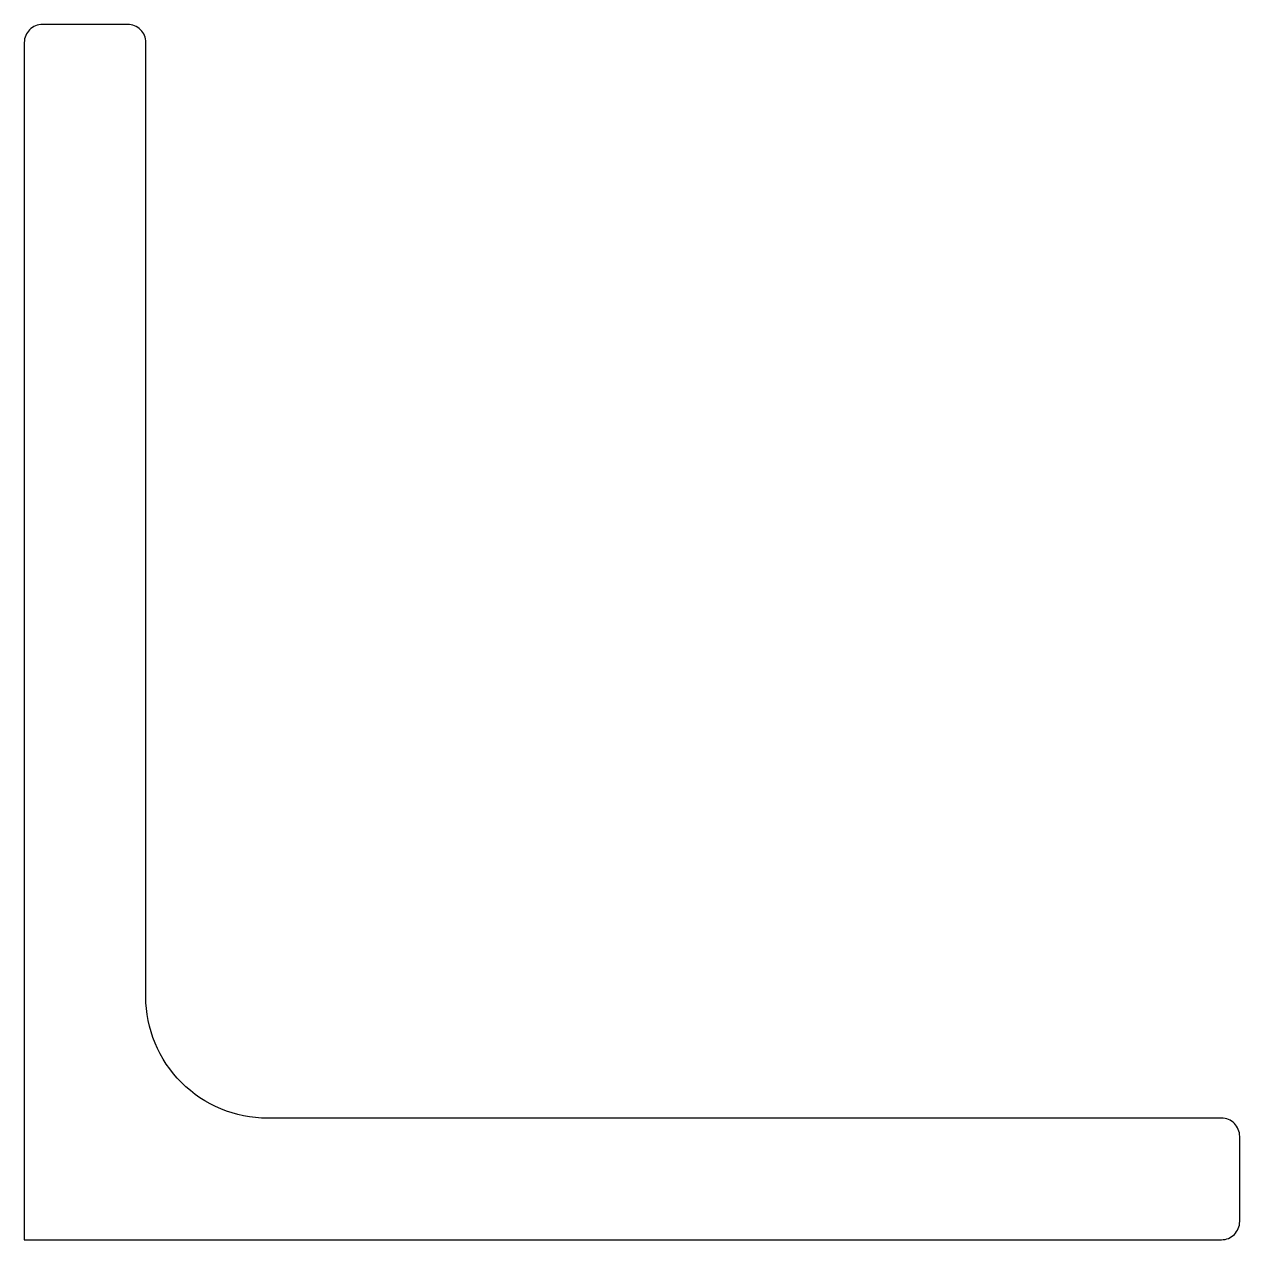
# Model space of a CAD drawing. Extents: x 1174.8 to 1194.8, y -6.4 to 13.6.
import ezdxf

# ---------------------------------------------------------------- set-up
doc = ezdxf.new("R2010")
doc.units = 0
doc.header["$LTSCALE"] = 15
doc.layers.get('0').update_dxf_attribs({"linetype": 'CONTINUOUS'})

msp = doc.modelspace()

# ---------------------------------------------------------------- linework, layer by layer
at = {"ltscale": 0.05}
msp.add_lwpolyline([(1174.767, 13.329), (1174.767, -6.371), (1194.467, -6.371, 0.414214), (1194.767, -6.071), (1194.767, -4.671, 0.414214), (1194.467, -4.371), (1178.767, -4.371, -0.414214), (1176.767, -2.371), (1176.767, 13.329, 0.414214), (1176.467, 13.629), (1175.067, 13.629, 0.414214)], format="xyb", close=True, dxfattribs=at)

doc.saveas('drawing.dxf')
